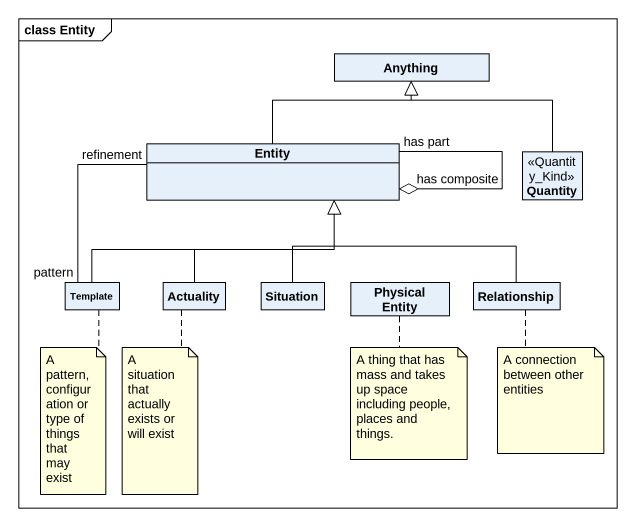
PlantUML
@startuml
mainframe class Entity
hide circle
hide empty members
class Anything
class "Entity" as Entity_
class Quantity <<Quantity_Kind>>
class Template
class Actuality
class Situation
class "Physical Entity" as Physical_Entity
class Relationship
Entity_ -up-|> Anything
Entity_ "has composite" o-- "has part" Entity_
Quantity -up-|> Anything
Template -up-|> Entity_
Template "pattern" -up- "refinement" Entity_
Actuality -up-|> Entity_
Situation -up-|> Entity_
Relationship -left-|> Entity_
note bottom of Template : A pattern, configuration or type of things that may exist
note bottom of Actuality : A situation that actually exists or will exist
note bottom of Physical_Entity : A thing that has mass and takes up space including people, places and things.
note bottom of Relationship : A connection between other entities
@enduml
